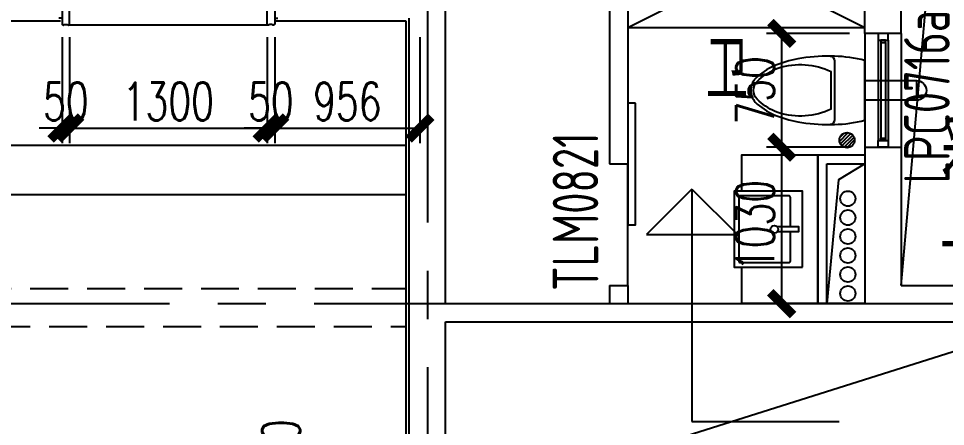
# Model space of a CAD drawing. Extents: x 296441 to 853063, y 459050 to 1117990.
# Drawn here: x 613207 to 619309, y 570418 to 573105 of the extents above; entities that cross this region are included whole.
import ezdxf

# ---------------------------------------------------------------- set-up
doc = ezdxf.new("R2010")
doc.units = 0
doc.header["$LTSCALE"] = 1000
for name, pattern in [('14-GRID$0$CENTER2', [28.575, 19.05, -3.175, 3.175, -3.175]), ('B-ROOF01$0$F1-OTLN-ROOF$0$HIDDEN', [0.375, 0.25, -0.125]), ('HIDDEN', [0.375, 0.25, -0.125])]:
    doc.linetypes.add(name, pattern=pattern)
for name, color, linetype in [('14-GRID$0$G-GRID', 9, '14-GRID$0$CENTER2'), ('A-FL01$0$G-FL01$0$A-OVLK', 140, 'Continuous'), ('A-FL01$0$G-FL01$0$A-SECT-WIND', 155, 'Continuous'), ('A-FL01$0$G-FL01$0$A-SECT-WOOD', 17, 'Continuous'), ('A-FL01$0$水条件', 2, 'Continuous'), ('A-SLAB-OTLN', 144, 'HIDDEN'), ('D-TEXT-FL01-mi$0$A-ROOM-IDEN', 4, 'Continuous'), ('D-TEXT-FL01-mi$0$A-WIND-IDEN', 33, 'Continuous'), ('DIM_ELEV', 3, 'Continuous'), ('G-BS01-6$0$G-FL01$0$A-DOOR', 4, 'Continuous'), ('G-FL01$0$A-DOOR', 4, 'Continuous'), ('G-FL01$0$A-FIXT', 162, 'Continuous'), ('G-FL01$0$A-HOLE', 211, 'Continuous'), ('G-FL03$0$$0$A-FLOR', 23, 'Continuous'), ('G-FL03$0$$0$A-OVLK', 140, 'Continuous'), ('G-FL03$0$$0$A-SECT-FNSH', 6, 'Continuous'), ('menchuangtao1$0$A-DETL-STONE', 42, 'Continuous'), ('menchuangtao1$0$A-WALL', 1, 'Continuous'), ('menchuangtao1$0$A_CUR_FRAME', 112, 'Continuous'), ('WALL', 242, 'Continuous'), ('ZT1_Dim---标注---PM、LM、DY、JD', 252, 'Continuous')]:
    doc.layers.add(name, color=color, linetype=linetype)
doc.styles.get("Standard").update_dxf_attribs({"font": 'gbenor.shx', "bigfont": 'gbcbig.shx'})
doc.styles.add('ZT-DIMSTYLE', font='ROMANS.shx', dxfattribs={"width": 0.7, "bigfont": 'CHINESE.shx'})
doc.dimstyles.new('ZT-DIM100', dxfattribs={"dimscale": 100, "dimtxt": 2.5, "dimasz": 1.5, "dimexe": 1, "dimexo": 1, "dimgap": 0.5, "dimtad": 1, "dimdec": 0, "dimdsep": 46, "dimtxsty": 'ZT-DIMSTYLE', "dimblk": 'ARCHTICK', "dimcen": 2.5, "dimclrd": 175, "dimclre": 175, "dimclrt": 7, "dimazin": 2, "dimtfac": 1, "dimtix": 1, "dimtmove": 2, "dimatfit": 3, "dimfxl": 0, "dimarcsym": 0})

# ---------------------------------------------------------------- blocks, each defined once
blk = doc.blocks.new('QWEFRF')
at = {"layer": 'DIM_ELEV'}
for p, q in [((767486.5, 412975.2), (767186.5, 412675.2)), ((767486.5, 412975.2), (767786.5, 412675.2)), ((767486.5, 412975.2), (767486.5, 411443.5)), ((767186.5, 412675.2), (767786.5, 412675.2)), ((767486.5, 411443.5), (768456.4, 411443.5))]:
    blk.add_line(p, q, dxfattribs=at)
at = {"layer": 'D-TEXT-FL01-mi$0$A-ROOM-IDEN'}
for s, height, p in [('卫', 385.8, (767578.7, 413570.3)), ('采光井', 385.82, (769126.3, 413054.2)), ('上空', 385.82, (769121.7, 412576.4))]:
    blk.add_text(s, height=height, dxfattribs=at).set_placement(p)
at = {"layer": 'D-TEXT-FL01-mi$0$A-WIND-IDEN', "color": 2, "width": 0.8}
blk.add_text('LPC0716a', height=300, rotation=90, dxfattribs=at).set_placement((769183.3, 413012.5))
at = {"layer": 'D-TEXT-FL01-mi$0$A-WIND-IDEN', "width": 0.8}
blk.add_text('TLM0821', height=300, rotation=90, dxfattribs=at).set_placement((766869.8, 412304.6))
blk = doc.blocks.new('menchuangtao1')
at = {"layer": 'menchuangtao1$0$A-DETL-STONE'}
blk.add_lwpolyline([(-10, -52.5), (-10, -159.2, -0.471625), (-15, -162.1, -0.528396), (-19.5, -164.7, 0.241692), (-50.5, -164.7, -0.528396), (-55, -162.1, -0.471625), (-60, -159.2), (-60, -52.5)], format="xyb", close=True, dxfattribs=at)
at = {"layer": 'menchuangtao1$0$A-WALL'}
for p, q in [((-10, 120), (-10, -120)), ((-10, 120), (10, 120)), ((-10, -120), (10, -120))]:
    blk.add_line(p, q, dxfattribs=at)
at = {"layer": 'menchuangtao1$0$A_CUR_FRAME'}
for p, q in [((-60, -52.5), (-10, 52.5)), ((-60, 52.5), (-10, -52.5))]:
    blk.add_line(p, q, dxfattribs=at)
blk.add_lwpolyline([(-10, -52.5), (-10, 52.5), (-60, 52.5), (-60, -52.5)], close=True, dxfattribs=at)
blk = doc.blocks.new('G-FL01$0$马桶')
for p, q in [((-195.1, 0), (0, 0)), ((0, 22.4), (-123.6, 22.4)), ((123.6, 22.4), (0, 22.4)), ((0, 0), (195.1, 0))]:
    blk.add_line(p, q)
for points in [[(-206.6, 240.3, -0.056336), (-160.7, 397.4, -0.098945), (-76.9, 521.4, -0.179849), (0, 550, -0.179849), (76.9, 521.4, -0.098945), (160.7, 397.4, -0.056336), (206.6, 240.3)], [(-225.4, 0, -0.008053), (-225.6, 27.1, -0.043026), (-207.2, 240.3)], [(207.2, 240.3, -0.043026), (225.6, 27.1, -0.008053), (225.4, 0)], [(224.8, 0, -0.06015), (195.9, -200), (-195.9, -200, -0.06015), (-224.8, 0)]]:
    blk.add_lwpolyline(points, format="xyb")
for centre, radius, start, end in [((197.5, 249.7), 364.4, 134.6448, 157.24773), ((0.6, 449.1), 84.2, 90.40863, 134.6448), ((-0.6, 449.1), 84.2, 45.3552, 89.59137), ((-197.5, 249.7), 364.4, 22.75227, 45.3552), ((297.6, 225.4), 467.5, 162.40937, 205.73006), ((517.1, 115.7), 711, 157.24773, 159.32666), ((-297.6, 225.4), 467.5, 334.26994, 17.59063), ((-517.1, 115.7), 711, 20.67334, 22.75227), ((-195.1, 30), 30, 185.46919, 270), ((195.1, 30), 30, 270, 354.53081)]:
    blk.add_arc(centre, radius, start, end)
blk = doc.blocks.new('G-FL01$0$洗脸盆')
blk.add_lwpolyline([(0, -250), (0, 250), (-450, 250), (-450, -250)], close=True)
blk.add_lwpolyline([(-80, 15.3), (-80, 210, 0.414214), (-90, 220), (-410, 220, 0.414214), (-420, 210), (-420, -210, 0.414214), (-410, -220), (-90, -220, 0.414214), (-80, -210), (-80, -15.3)], format="xyb")
blk.add_lwpolyline([(-165.3, -15.3), (-25, -15.3), (-25, 15.3), (-165.3, 15.3)])
blk.add_circle((-185, 0), 25)
blk = doc.blocks.new('tp')
at = {"layer": 'G-FL01$0$A-FIXT'}
blk.add_lwpolyline([(-251838.8, -97866.9), (-251838.8, -97626.9), (-251338.8, -97626.9), (-251338.8, -98606.9), (-251838.8, -98606.9), (-251838.8, -98366.9)], dxfattribs=at)
at = {"layer": 'G-FL01$0$A-FIXT', "extrusion": (8.34702e-21, 4.5439e-05, 1)}
blk.add_blockref('G-FL01$0$洗脸盆', (-251438.8, -98116.9), dxfattribs=at)
blk = doc.blocks.new('sg2')
at = {"layer": 'A-FL01$0$水条件'}
for points in [[(-251217.3, -97626.9), (-250907.3, -97626.9), (-250907.3, -98606.9), (-251217.3, -98606.9)], [(-251157.3, -97686.9), (-250907.3, -97686.9), (-250907.3, -98606.9), (-251157.3, -98606.9)]]:
    blk.add_lwpolyline(points, close=True, dxfattribs=at)
blk.add_lwpolyline([(-250907.3, -97686.9), (-251080.9, -97792.1), (-251157.3, -98606.9)], dxfattribs=at)
for centre in [(-251018.9, -97915), (-251018.9, -98040), (-251018.9, -98165), (-251018.9, -98290), (-251018.9, -98415), (-251018.9, -98540)]:
    blk.add_circle(centre, 50, dxfattribs=at)
blk = doc.blocks.new('ly')
at = {"layer": 'G-FL01$0$A-FIXT'}
for p, q in [((-252467.3, -96786.9), (-250907.3, -96006.9)), ((-252467.3, -96006.9), (-250907.3, -96786.9))]:
    blk.add_line(p, q, dxfattribs=at)
blk.add_lwpolyline([(-252467.3, -96786.9), (-250907.3, -96786.9), (-250907.3, -96006.9), (-252467.3, -96006.9)], close=True, dxfattribs=at)
blk = doc.blocks.new('cgc')
at = {"layer": 'A-FL01$0$G-FL01$0$A-OVLK', "extrusion": (2.78234e-21, 2.27195e-05, 1)}
for p, q in [((221442.7, 260767.6), (220692.7, 260767.6)), ((221442.7, 260527.6), (220692.7, 260527.6))]:
    blk.add_line(p, q, dxfattribs=at)
at = {"layer": 'A-FL01$0$G-FL01$0$A-SECT-WIND', "extrusion": (2.78234e-21, 2.27195e-05, 1)}
for p, q in [((221397.7, 260680.1), (220737.7, 260680.1)), ((221382.7, 260662.6), (220752.7, 260662.6)), ((221382.7, 260632.6), (220752.7, 260632.6)), ((221397.7, 260615.1), (220737.7, 260615.1))]:
    blk.add_line(p, q, dxfattribs=at)
at = {"layer": 'A-FL01$0$G-FL01$0$A-SECT-WOOD', "extrusion": (2.78234e-21, 2.27195e-05, 1), "elevation": 3.9}
for points in [[(220692.7, 260680.1), (220737.7, 260680.1), (220737.7, 260615.1), (220692.7, 260615.1)], [(221442.7, 260680.1), (221397.7, 260680.1), (221397.7, 260615.1), (221442.7, 260615.1)], [(220752.7, 260662.6), (220752.7, 260632.6), (220737.7, 260632.6), (220737.7, 260662.6)], [(221382.7, 260662.6), (221382.7, 260632.6), (221397.7, 260632.6), (221397.7, 260662.6)]]:
    blk.add_lwpolyline(points, close=True, dxfattribs=at)
blk = doc.blocks.new('fm')
at = {"color": 212}
blk.add_lwpolyline([(57016.7, 728305.9), (57146.7, 728305.9), (57146.7, 728645.9), (57016.7, 728645.9)], close=True, dxfattribs=at)
blk.add_arc((57081.7, 728645.9), 65, 0, 180, dxfattribs=at)
blk = doc.blocks.new('DL')
at = {"layer": 'G-BS01-6$0$G-FL01$0$A-DOOR'}
h = blk.add_hatch(dxfattribs=at)
h.set_pattern_fill('ANSI31', color=256, scale=10)
h.set_pattern_definition([(45, (0, 0), (-11.22532015, 11.22532015), [])])
h.paths.add_polyline_path([(263089.8, 6700.3, 1), (263189.8, 6700.3, 1)])
blk.add_circle((263139.8, 6700.3), 50, dxfattribs=at)
blk = doc.blocks.new('G1三层')
at = {"layer": 'A-SLAB-OTLN', "linetype": 'B-ROOF01$0$F1-OTLN-ROOF$0$HIDDEN', "extrusion": (8.34702e-21, 4.5439e-05, 1)}
for p, q in [((759006, 412321.8), (765606, 412321.8)), ((758756, 412071.8), (765606, 412071.8))]:
    blk.add_line(p, q, dxfattribs=at)
at = {"layer": 'G-FL01$0$A-DOOR'}
blk.add_lwpolyline([(767116, 413541.8), (767066, 413541.8), (767066, 412741.8), (767116, 412741.8)], close=True, dxfattribs=at)
at = {"layer": 'G-FL01$0$A-HOLE'}
for points in [[(768866, 412341.8), (769035.2, 414259.8), (769826, 414701.8)], [(765867.5, 408143.3), (766665.2, 411102.3), (769826, 412101.8)]]:
    blk.add_lwpolyline(points, dxfattribs=at)
at = {"layer": 'G-FL03$0$$0$A-FLOR', "extrusion": (8.34702e-21, 4.5439e-05, 1)}
blk.add_line((767066, 412341.8), (767066, 413141.8), dxfattribs=at)
at = {"layer": 'G-FL03$0$$0$A-OVLK', "extrusion": (8.34702e-21, 4.5439e-05, 1)}
for p, q in [((764699.2, 414056.8), (763382.9, 414056.8)), ((759951, 413266.8), (765606, 413266.8))]:
    blk.add_line(p, q, dxfattribs=at)
at = {"layer": 'G-FL03$0$$0$A-OVLK'}
blk.add_line((759626, 412941.8), (765606, 412941.8), dxfattribs=at)
at = {"layer": 'G-FL03$0$$0$A-SECT-FNSH'}
for p, q in [((763331, 414081.8), (762606, 414081.8)), ((765606, 414081.8), (764741, 414081.8)), ((765606, 411121.9), (765606, 414081.8))]:
    blk.add_line(p, q, dxfattribs=at)
at = {"layer": 'WALL', "extrusion": (8.34702e-21, 4.5439e-05, 1)}
for p, q in [((766946, 414941.8), (766946, 413141.8)), ((767066, 414821.8), (767066, 413141.8)), ((768626, 414001.8), (768626, 414821.8)), ((768866, 414001.8), (768866, 414701.8)), ((765866, 412221.8), (765866, 414341.8)), ((765626, 410466.9), (765626, 414101.8)), ((768866, 414001.8), (768626, 414001.8)), ((768626, 413251.9), (768626, 412221.8)), ((768626, 413251.9), (768866, 413251.9)), ((768866, 413251.9), (768866, 412341.8)), ((766946, 413141.8), (767066, 413141.8)), ((766946, 412341.8), (767066, 412341.8)), ((766946, 412341.8), (766946, 412221.8)), ((767066, 412341.8), (767066, 412221.8)), ((768866, 412341.8), (769826, 412341.8)), ((765866, 412221.8), (768626, 412221.8)), ((765866, 412101.8), (769826, 412101.8)), ((765866, 410466.9), (765866, 412101.8))]:
    blk.add_line(p, q, dxfattribs=at)
for name, p in [('ly', (1019533.3, 510828.8)), ('DL', (505369.1, 406598.6)), ('tp', (1019654.8, 510828.8)), ('sg2', (1019533.3, 510828.8))]:
    blk.add_blockref(name, p)
at = {"extrusion": (-8.34702e-21, -4.5439e-05, -1), "zscale": -1}
blk.add_blockref('menchuangtao1', (-763331, 414221.8), dxfattribs=at)
at = {"extrusion": (8.34702e-21, 4.5439e-05, 1)}
blk.add_blockref('menchuangtao1', (764751, 414221.8), dxfattribs=at)
at = {"rotation": 90}
blk.add_blockref('cgc', (1029393.7, 192559.1), dxfattribs=at)
at = {"xscale": -1, "rotation": 270}
blk.add_blockref('fm', (40320.1, 356545.1), dxfattribs=at)
at = {"layer": 'G-FL01$0$A-FIXT', "extrusion": (-1.55854e-19, -4.5439e-05, -1), "zscale": -1, "rotation": 270.0000013151861}
blk.add_blockref('G-FL01$0$马桶', (-768426, 413626.9), dxfattribs=at)
blk = doc.blocks.new('_ArchTick')
at = {"color": 0, "linetype": 'ByBlock', "const_width": 0.4}
blk.add_lwpolyline([(-0.5, -0.5), (0.5, 0.5)], dxfattribs=at)
blk = doc.blocks.new('*D1188')
at = {"layer": 'Defpoints', "color": 0, "ltscale": 1000, "transparency": 16777216}
for p in [(614893.5, 573083.4), (615849.5, 573083.4), (615849.5, 572383.9)]:
    blk.add_point(p, dxfattribs=at)
at = {"layer": 'ZT1_Dim---标注---PM、LM、DY、JD', "color": 175, "linetype": 'ByBlock', "lineweight": -2, "ltscale": 1000, "transparency": 16777216}
for p, q in [((614893.5, 572983.4), (614893.5, 572283.9)), ((615849.5, 572983.4), (615849.5, 572283.9)), ((614893.5, 572383.9), (615849.5, 572383.9))]:
    blk.add_line(p, q, dxfattribs=at)
at = {"layer": 'ZT1_Dim---标注---PM、LM、DY、JD', "color": 175, "lineweight": -2, "ltscale": 1000, "transparency": 16777216, "xscale": 150, "yscale": 150, "zscale": 150, "rotation": 180}
blk.add_blockref('_ArchTick', (614893.5, 572383.9), dxfattribs=at)
at = {"layer": 'ZT1_Dim---标注---PM、LM、DY、JD', "color": 175, "lineweight": -2, "ltscale": 1000, "transparency": 16777216, "xscale": 150, "yscale": 150, "zscale": 150}
blk.add_blockref('_ArchTick', (615849.5, 572383.9), dxfattribs=at)
at = {"layer": 'ZT1_Dim---标注---PM、LM、DY、JD', "color": 7, "ltscale": 1000, "transparency": 16777216, "insert": (615371.5, 572558.9), "char_height": 250, "attachment_point": 5, "style": 'ZT-DIMSTYLE'}
blk.add_mtext('956', dxfattribs=at)
blk = doc.blocks.new('*D1189')
at = {"layer": 'Defpoints', "color": 0, "ltscale": 1000, "transparency": 16777216}
for p in [(614843.5, 573083.4), (614893.5, 573083.4), (614893.5, 572383.9)]:
    blk.add_point(p, dxfattribs=at)
at = {"layer": 'ZT1_Dim---标注---PM、LM、DY、JD', "color": 175, "linetype": 'ByBlock', "lineweight": -2, "ltscale": 1000, "transparency": 16777216}
for p, q in [((614843.5, 572983.4), (614843.5, 572283.9)), ((614893.5, 572983.4), (614893.5, 572283.9)), ((614843.5, 572383.9), (614693.5, 572383.9)), ((614843.5, 572383.9), (614893.5, 572383.9)), ((614893.5, 572383.9), (615043.5, 572383.9))]:
    blk.add_line(p, q, dxfattribs=at)
at = {"layer": 'ZT1_Dim---标注---PM、LM、DY、JD', "color": 175, "lineweight": -2, "ltscale": 1000, "transparency": 16777216, "xscale": 150, "yscale": 150, "zscale": 150}
blk.add_blockref('_ArchTick', (614843.5, 572383.9), dxfattribs=at)
at = {"layer": 'ZT1_Dim---标注---PM、LM、DY、JD', "color": 175, "lineweight": -2, "ltscale": 1000, "transparency": 16777216, "xscale": 150, "yscale": 150, "zscale": 150, "rotation": 180}
blk.add_blockref('_ArchTick', (614893.5, 572383.9), dxfattribs=at)
at = {"layer": 'ZT1_Dim---标注---PM、LM、DY、JD', "color": 7, "ltscale": 1000, "transparency": 16777216, "insert": (614868.5, 572558.9), "char_height": 250, "attachment_point": 5, "style": 'ZT-DIMSTYLE'}
blk.add_mtext('50', dxfattribs=at)
blk = doc.blocks.new('*D1190')
at = {"layer": 'Defpoints', "color": 0, "ltscale": 1000, "transparency": 16777216}
for p in [(613543.5, 573083.4, -18.8), (614843.5, 573083.4), (614843.5, 572383.9)]:
    blk.add_point(p, dxfattribs=at)
at = {"layer": 'ZT1_Dim---标注---PM、LM、DY、JD', "color": 175, "linetype": 'ByBlock', "lineweight": -2, "ltscale": 1000, "transparency": 16777216}
for p, q in [((613543.5, 572983.4), (613543.5, 572283.9)), ((614843.5, 572983.4), (614843.5, 572283.9)), ((613543.5, 572383.9), (614843.5, 572383.9))]:
    blk.add_line(p, q, dxfattribs=at)
at = {"layer": 'ZT1_Dim---标注---PM、LM、DY、JD', "color": 175, "lineweight": -2, "ltscale": 1000, "transparency": 16777216, "xscale": 150, "yscale": 150, "zscale": 150, "rotation": 180}
blk.add_blockref('_ArchTick', (613543.5, 572383.9), dxfattribs=at)
at = {"layer": 'ZT1_Dim---标注---PM、LM、DY、JD', "color": 175, "lineweight": -2, "ltscale": 1000, "transparency": 16777216, "xscale": 150, "yscale": 150, "zscale": 150}
blk.add_blockref('_ArchTick', (614843.5, 572383.9), dxfattribs=at)
at = {"layer": 'ZT1_Dim---标注---PM、LM、DY、JD', "color": 7, "ltscale": 1000, "transparency": 16777216, "insert": (614193.5, 572558.9), "char_height": 250, "attachment_point": 5, "style": 'ZT-DIMSTYLE'}
blk.add_mtext('1300', dxfattribs=at)
blk = doc.blocks.new('*D1191')
at = {"layer": 'Defpoints', "color": 0, "ltscale": 1000, "transparency": 16777216}
for p in [(613493.5, 573083.4, -18.8), (613543.5, 573083.4, -18.8), (613543.5, 572383.9)]:
    blk.add_point(p, dxfattribs=at)
at = {"layer": 'ZT1_Dim---标注---PM、LM、DY、JD', "color": 175, "linetype": 'ByBlock', "lineweight": -2, "ltscale": 1000, "transparency": 16777216}
for p, q in [((613493.5, 572983.4), (613493.5, 572283.9)), ((613543.5, 572983.4), (613543.5, 572283.9)), ((613493.5, 572383.9), (613343.5, 572383.9)), ((613493.5, 572383.9), (613543.5, 572383.9)), ((613543.5, 572383.9), (613693.5, 572383.9))]:
    blk.add_line(p, q, dxfattribs=at)
at = {"layer": 'ZT1_Dim---标注---PM、LM、DY、JD', "color": 175, "lineweight": -2, "ltscale": 1000, "transparency": 16777216, "xscale": 150, "yscale": 150, "zscale": 150}
blk.add_blockref('_ArchTick', (613493.5, 572383.9), dxfattribs=at)
at = {"layer": 'ZT1_Dim---标注---PM、LM、DY、JD', "color": 175, "lineweight": -2, "ltscale": 1000, "transparency": 16777216, "xscale": 150, "yscale": 150, "zscale": 150, "rotation": 180}
blk.add_blockref('_ArchTick', (613543.5, 572383.9), dxfattribs=at)
at = {"layer": 'ZT1_Dim---标注---PM、LM、DY、JD', "color": 7, "ltscale": 1000, "transparency": 16777216, "insert": (613518.5, 572558.9), "char_height": 250, "attachment_point": 5, "style": 'ZT-DIMSTYLE'}
blk.add_mtext('50', dxfattribs=at)
blk = doc.blocks.new('*D1203')
at = {"layer": 'Defpoints', "color": 0, "ltscale": 1000, "transparency": 16777216}
for p in [(615110.6, 570147.2), (615719.9, 570147.2), (615719.9, 569927.2)]:
    blk.add_point(p, dxfattribs=at)
at = {"layer": 'ZT1_Dim---标注---PM、LM、DY、JD', "color": 175, "linetype": 'ByBlock', "lineweight": -2, "ltscale": 1000, "transparency": 16777216}
for p, q in [((615619.9, 570147.2), (615010.6, 570147.2)), ((615110.6, 569927.2), (615110.6, 570147.2)), ((615619.9, 569927.2), (615010.6, 569927.2))]:
    blk.add_line(p, q, dxfattribs=at)
at = {"layer": 'ZT1_Dim---标注---PM、LM、DY、JD', "color": 175, "lineweight": -2, "ltscale": 1000, "transparency": 16777216, "xscale": 150, "yscale": 150, "zscale": 150}
for p, rotation in [((615110.6, 570147.2), 90), ((615110.6, 569927.2), 270)]:
    blk.add_blockref('_ArchTick', p, dxfattribs=dict(at, rotation=rotation))
at = {"layer": 'ZT1_Dim---标注---PM、LM、DY、JD', "color": 7, "ltscale": 1000, "transparency": 16777216, "insert": (614935.6, 570239.7), "char_height": 250, "attachment_point": 5, "rotation": 90, "style": 'ZT-DIMSTYLE'}
blk.add_mtext('220', dxfattribs=at)
blk = doc.blocks.new('*D1845')
at = {"layer": 'Defpoints', "color": 0, "ltscale": 1000, "transparency": 16777216}
for p in [(618231.5, 573007.2), (618778.5, 573007.2), (618778.5, 572257.2)]:
    blk.add_point(p, dxfattribs=at)
at = {"layer": 'ZT1_Dim---标注---PM、LM、DY、JD', "color": 175, "linetype": 'ByBlock', "lineweight": -2, "ltscale": 1000, "transparency": 16777216}
for p, q in [((618678.5, 573007.2), (618131.5, 573007.2)), ((618231.5, 572257.2), (618231.5, 573007.2)), ((618678.5, 572257.2), (618131.5, 572257.2))]:
    blk.add_line(p, q, dxfattribs=at)
at = {"layer": 'ZT1_Dim---标注---PM、LM、DY、JD', "color": 175, "lineweight": -2, "ltscale": 1000, "transparency": 16777216, "xscale": 150, "yscale": 150, "zscale": 150}
for p, rotation in [((618231.5, 573007.2), 90), ((618231.5, 572257.2), 270)]:
    blk.add_blockref('_ArchTick', p, dxfattribs=dict(at, rotation=rotation))
at = {"layer": 'ZT1_Dim---标注---PM、LM、DY、JD', "color": 7, "ltscale": 1000, "transparency": 16777216, "insert": (618056.5, 572632.2), "char_height": 250, "attachment_point": 5, "rotation": 90, "style": 'ZT-DIMSTYLE'}
blk.add_mtext('750', dxfattribs=at)
blk = doc.blocks.new('*D1846')
at = {"layer": 'Defpoints', "color": 0, "ltscale": 1000, "transparency": 16777216}
for p in [(618231.5, 572257.2), (618778.5, 572257.2), (618778.5, 571227.2)]:
    blk.add_point(p, dxfattribs=at)
at = {"layer": 'ZT1_Dim---标注---PM、LM、DY、JD', "color": 175, "linetype": 'ByBlock', "lineweight": -2, "ltscale": 1000, "transparency": 16777216}
for p, q in [((618678.5, 572257.2), (618131.5, 572257.2)), ((618231.5, 571227.2), (618231.5, 572257.2)), ((618678.5, 571227.2), (618131.5, 571227.2))]:
    blk.add_line(p, q, dxfattribs=at)
at = {"layer": 'ZT1_Dim---标注---PM、LM、DY、JD', "color": 175, "lineweight": -2, "ltscale": 1000, "transparency": 16777216, "xscale": 150, "yscale": 150, "zscale": 150}
for p, rotation in [((618231.5, 572257.2), 90), ((618231.5, 571227.2), 270)]:
    blk.add_blockref('_ArchTick', p, dxfattribs=dict(at, rotation=rotation))
at = {"layer": 'ZT1_Dim---标注---PM、LM、DY、JD', "color": 7, "ltscale": 1000, "transparency": 16777216, "insert": (618056.5, 571742.2), "char_height": 250, "attachment_point": 5, "rotation": 90, "style": 'ZT-DIMSTYLE'}
blk.add_mtext('1030', dxfattribs=at)

msp = doc.modelspace()

# ---------------------------------------------------------------- linework, layer by layer
at = {"layer": '14-GRID$0$G-GRID', "color": 8, "ltscale": 0.1}
for p, q in [((615898.5, 590811), (615898.5, 558052.5)), ((595151, 571227.2), (620098.5, 571227.2))]:
    msp.add_line(p, q, dxfattribs=at)

# ---------------------------------------------------------------- block references
for name, p in [('QWEFRF', (-149846.1, 159006.8, 18.5)), ('G1三层', (-149847.6, 159005.4))]:
    msp.add_blockref(name, p)

# ---------------------------------------------------------------- dimensions: what is measured, and where the dimension line sits
at = {"layer": 'ZT1_Dim---标注---PM、LM、DY、JD', "ltscale": 1000}
for base, p1, p2, picture, middle in [((618231.5, 573007.2), (618778.5, 572257.2), (618778.5, 573007.2), '*D1845', (618056.5, 572632.2)), ((618231.5, 572257.2), (618778.5, 571227.2), (618778.5, 572257.2), '*D1846', (618056.5, 571742.2))]:
    dim = msp.add_linear_dim(base=base, p1=p1, p2=p2, angle=90, dimstyle='ZT-DIM100', dxfattribs=at)
    dim.commit()
    dim.dimension.update_dxf_attribs({"geometry": picture, "text_midpoint": middle})
for base, p1, p2, picture, middle in [((613543.5, 572383.9, 0), (613493.5, 573083.4, -18.8), (613543.5, 573083.4, -18.8), '*D1191', (613518.5, 572558.9, 0)), ((614843.5, 572383.9, 0), (613543.5, 573083.4, -18.8), (614843.5, 573083.4, 0), '*D1190', (614193.5, 572558.9, 0)), ((614893.5, 572383.9, 0), (614843.5, 573083.4, 0), (614893.5, 573083.4, 0), '*D1189', (614868.5, 572558.9, 0)), ((615849.5, 572383.9, 0), (614893.5, 573083.4, 0), (615849.5, 573083.4, 0), '*D1188', (615371.5, 572558.9, 0))]:
    dim = msp.add_linear_dim(base=base, p1=p1, p2=p2, dimstyle='ZT-DIM100', dxfattribs=at)
    dim.commit()
    dim.dimension.update_dxf_attribs({"geometry": picture, "text_midpoint": middle})
dim = msp.add_linear_dim(base=(615110.6, 570147.2, 0), p1=(615719.9, 569927.2, 0), p2=(615719.9, 570147.2, 0), angle=90, dimstyle='ZT-DIM100', dxfattribs=at)
dim.commit()
dim.dimension.update_dxf_attribs({"geometry": '*D1203', "text_midpoint": (614935.6, 570239.7, 0), "dimtype": 160})

doc.saveas('drawing.dxf')
